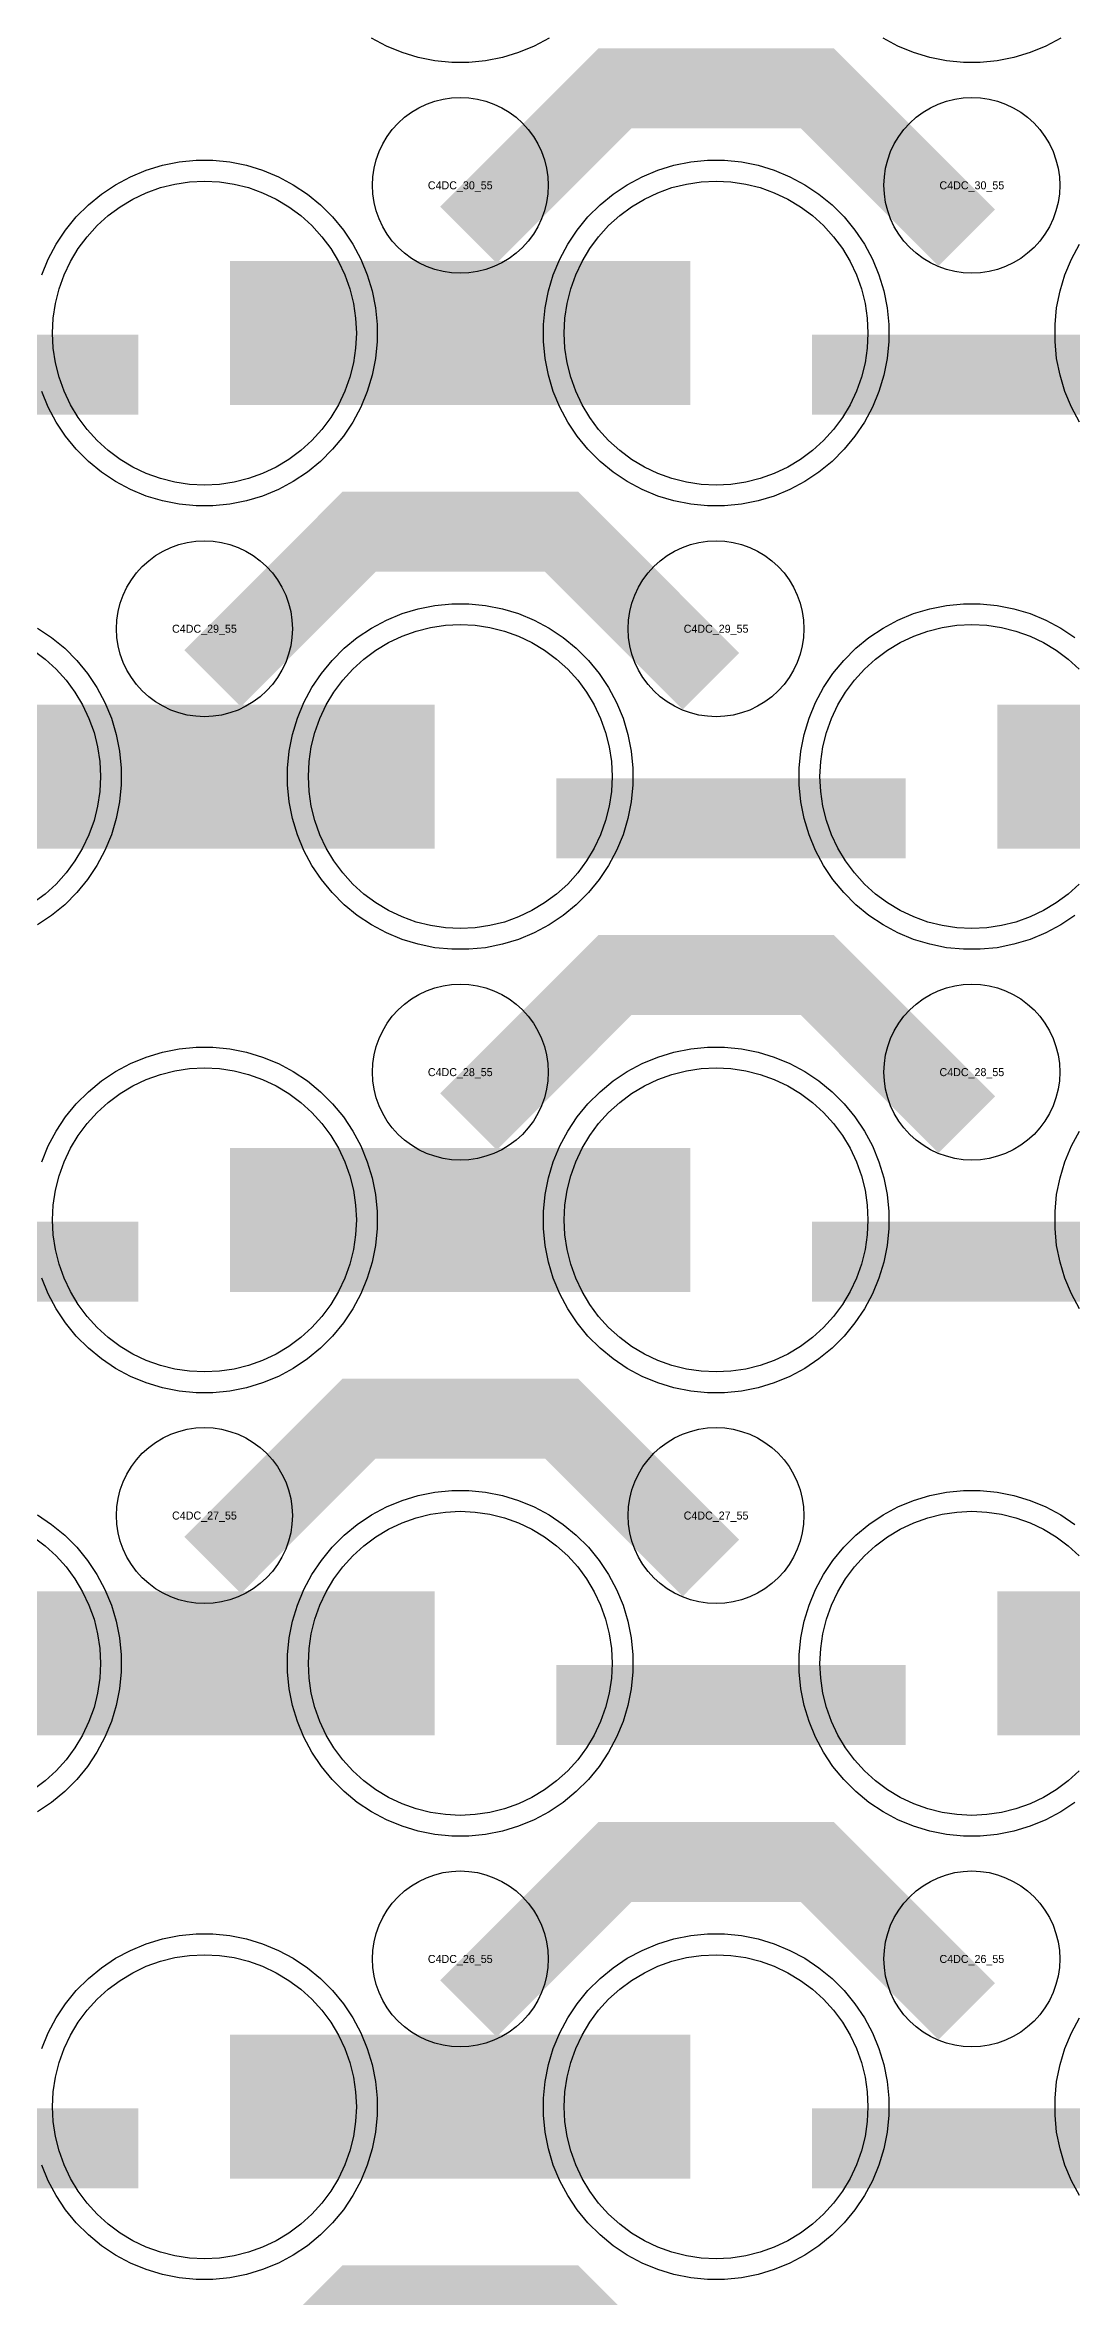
# Model space of a CAD drawing. Extents: x -11880 to 11880, y -14992 to 14992.
# Drawn here: x 5550 to 5871, y -11296 to -10593 of the extents above; entities that cross this region are included whole.
import ezdxf
from ezdxf.enums import TextEntityAlignment as Align

# ---------------------------------------------------------------- set-up
doc = ezdxf.new("R2010")
doc.units = 0
doc.header["$MEASUREMENT"] = 0
for name, color, linetype in [('GDS_775_DT_237', 138, 'CONTINUOUS'), ('RDL1_FS', 34, 'CONTINUOUS'), ('RDL_BS', 160, 'CONTINUOUS')]:
    doc.layers.add(name, color=color, linetype=linetype)

msp = doc.modelspace()

# ---------------------------------------------------------------- linework, layer by layer
at = {"layer": 'RDL1_FS', "color": 241, "true_color": 0xf7abae}
for points in [[(5600, -10730.149), (5595.343, -10729.92), (5590.732, -10729.236), (5586.209, -10728.104), (5581.819, -10726.532), (5577.605, -10724.54), (5573.605, -10722.142), (5569.86, -10719.364), (5566.406, -10716.234), (5563.276, -10712.78), (5560.498, -10709.035), (5558.1, -10705.035), (5556.108, -10700.821), (5554.536, -10696.431), (5553.404, -10691.908), (5552.72, -10687.297), (5552.491, -10682.64), (5552.72, -10677.983), (5553.404, -10673.372), (5554.536, -10668.849), (5556.108, -10664.459), (5558.1, -10660.245), (5560.498, -10656.245), (5563.276, -10652.5), (5566.406, -10649.046), (5569.86, -10645.916), (5573.605, -10643.138), (5577.605, -10640.74), (5581.819, -10638.748), (5586.209, -10637.176), (5590.732, -10636.044), (5595.343, -10635.36), (5600, -10635.131), (5604.657, -10635.36), (5609.268, -10636.044), (5613.791, -10637.176), (5618.181, -10638.748), (5622.395, -10640.74), (5626.395, -10643.138), (5630.14, -10645.916), (5633.594, -10649.046), (5636.724, -10652.5), (5639.502, -10656.245), (5641.9, -10660.245), (5643.892, -10664.459), (5645.464, -10668.849), (5646.596, -10673.372), (5647.28, -10677.983), (5647.509, -10682.64), (5647.28, -10687.297), (5646.596, -10691.908), (5645.464, -10696.431), (5643.892, -10700.821), (5641.9, -10705.035), (5639.502, -10709.035), (5636.724, -10712.78), (5633.594, -10716.234), (5630.14, -10719.364), (5626.395, -10722.142), (5622.395, -10724.54), (5618.181, -10726.532), (5613.791, -10728.104), (5609.268, -10729.236), (5604.657, -10729.92)], [(5760, -10730.149), (5755.343, -10729.92), (5750.732, -10729.236), (5746.209, -10728.104), (5741.819, -10726.532), (5737.605, -10724.54), (5733.605, -10722.142), (5729.86, -10719.364), (5726.406, -10716.234), (5723.276, -10712.78), (5720.498, -10709.035), (5718.1, -10705.035), (5716.108, -10700.821), (5714.536, -10696.431), (5713.404, -10691.908), (5712.72, -10687.297), (5712.491, -10682.64), (5712.72, -10677.983), (5713.404, -10673.372), (5714.536, -10668.849), (5716.108, -10664.459), (5718.1, -10660.245), (5720.498, -10656.245), (5723.276, -10652.5), (5726.406, -10649.046), (5729.86, -10645.916), (5733.605, -10643.138), (5737.605, -10640.74), (5741.819, -10638.748), (5746.209, -10637.176), (5750.732, -10636.044), (5755.343, -10635.36), (5760, -10635.131), (5764.657, -10635.36), (5769.268, -10636.044), (5773.791, -10637.176), (5778.181, -10638.748), (5782.395, -10640.74), (5786.395, -10643.138), (5790.14, -10645.916), (5793.594, -10649.046), (5796.724, -10652.5), (5799.502, -10656.245), (5801.9, -10660.245), (5803.892, -10664.459), (5805.464, -10668.849), (5806.596, -10673.372), (5807.28, -10677.983), (5807.509, -10682.64), (5807.28, -10687.297), (5806.596, -10691.908), (5805.464, -10696.431), (5803.892, -10700.821), (5801.9, -10705.035), (5799.502, -10709.035), (5796.724, -10712.78), (5793.594, -10716.234), (5790.14, -10719.364), (5786.395, -10722.142), (5782.395, -10724.54), (5778.181, -10726.532), (5773.791, -10728.104), (5769.268, -10729.236), (5764.657, -10729.92)], [(5600, -11007.279), (5595.343, -11007.05), (5590.732, -11006.366), (5586.209, -11005.234), (5581.819, -11003.662), (5577.605, -11001.67), (5573.605, -10999.272), (5569.86, -10996.494), (5566.406, -10993.364), (5563.276, -10989.91), (5560.498, -10986.165), (5558.1, -10982.165), (5556.108, -10977.951), (5554.536, -10973.561), (5553.404, -10969.038), (5552.72, -10964.427), (5552.491, -10959.77), (5552.72, -10955.113), (5553.404, -10950.502), (5554.536, -10945.979), (5556.108, -10941.589), (5558.1, -10937.375), (5560.498, -10933.375), (5563.276, -10929.63), (5566.406, -10926.176), (5569.86, -10923.046), (5573.605, -10920.268), (5577.605, -10917.87), (5581.819, -10915.878), (5586.209, -10914.306), (5590.732, -10913.174), (5595.343, -10912.49), (5600, -10912.261), (5604.657, -10912.49), (5609.268, -10913.174), (5613.791, -10914.306), (5618.181, -10915.878), (5622.395, -10917.87), (5626.395, -10920.268), (5630.14, -10923.046), (5633.594, -10926.176), (5636.724, -10929.63), (5639.502, -10933.375), (5641.9, -10937.375), (5643.892, -10941.589), (5645.464, -10945.979), (5646.596, -10950.502), (5647.28, -10955.113), (5647.509, -10959.77), (5647.28, -10964.427), (5646.596, -10969.038), (5645.464, -10973.561), (5643.892, -10977.951), (5641.9, -10982.165), (5639.502, -10986.165), (5636.724, -10989.91), (5633.594, -10993.364), (5630.14, -10996.494), (5626.395, -10999.272), (5622.395, -11001.67), (5618.181, -11003.662), (5613.791, -11005.234), (5609.268, -11006.366), (5604.657, -11007.05)], [(5760, -11007.279), (5755.343, -11007.05), (5750.732, -11006.366), (5746.209, -11005.234), (5741.819, -11003.662), (5737.605, -11001.67), (5733.605, -10999.272), (5729.86, -10996.494), (5726.406, -10993.364), (5723.276, -10989.91), (5720.498, -10986.165), (5718.1, -10982.165), (5716.108, -10977.951), (5714.536, -10973.561), (5713.404, -10969.038), (5712.72, -10964.427), (5712.491, -10959.77), (5712.72, -10955.113), (5713.404, -10950.502), (5714.536, -10945.979), (5716.108, -10941.589), (5718.1, -10937.375), (5720.498, -10933.375), (5723.276, -10929.63), (5726.406, -10926.176), (5729.86, -10923.046), (5733.605, -10920.268), (5737.605, -10917.87), (5741.819, -10915.878), (5746.209, -10914.306), (5750.732, -10913.174), (5755.343, -10912.49), (5760, -10912.261), (5764.657, -10912.49), (5769.268, -10913.174), (5773.791, -10914.306), (5778.181, -10915.878), (5782.395, -10917.87), (5786.395, -10920.268), (5790.14, -10923.046), (5793.594, -10926.176), (5796.724, -10929.63), (5799.502, -10933.375), (5801.9, -10937.375), (5803.892, -10941.589), (5805.464, -10945.979), (5806.596, -10950.502), (5807.28, -10955.113), (5807.509, -10959.77), (5807.28, -10964.427), (5806.596, -10969.038), (5805.464, -10973.561), (5803.892, -10977.951), (5801.9, -10982.165), (5799.502, -10986.165), (5796.724, -10989.91), (5793.594, -10993.364), (5790.14, -10996.494), (5786.395, -10999.272), (5782.395, -11001.67), (5778.181, -11003.662), (5773.791, -11005.234), (5769.268, -11006.366), (5764.657, -11007.05)], [(5680, -11145.844), (5675.343, -11145.615), (5670.732, -11144.931), (5666.209, -11143.799), (5661.819, -11142.227), (5657.605, -11140.235), (5653.605, -11137.837), (5649.86, -11135.059), (5646.406, -11131.929), (5643.276, -11128.475), (5640.498, -11124.73), (5638.1, -11120.73), (5636.108, -11116.516), (5634.536, -11112.126), (5633.404, -11107.603), (5632.72, -11102.992), (5632.491, -11098.335), (5632.72, -11093.678), (5633.404, -11089.067), (5634.536, -11084.544), (5636.108, -11080.154), (5638.1, -11075.94), (5640.498, -11071.94), (5643.276, -11068.195), (5646.406, -11064.741), (5649.86, -11061.611), (5653.605, -11058.833), (5657.605, -11056.435), (5661.819, -11054.443), (5666.209, -11052.871), (5670.732, -11051.739), (5675.343, -11051.055), (5680, -11050.826), (5684.657, -11051.055), (5689.268, -11051.739), (5693.791, -11052.871), (5698.181, -11054.443), (5702.395, -11056.435), (5706.395, -11058.833), (5710.14, -11061.611), (5713.594, -11064.741), (5716.724, -11068.195), (5719.502, -11071.94), (5721.9, -11075.94), (5723.892, -11080.154), (5725.464, -11084.544), (5726.596, -11089.067), (5727.28, -11093.678), (5727.509, -11098.335), (5727.28, -11102.992), (5726.596, -11107.603), (5725.464, -11112.126), (5723.892, -11116.516), (5721.9, -11120.73), (5719.502, -11124.73), (5716.724, -11128.475), (5713.594, -11131.929), (5710.14, -11135.059), (5706.395, -11137.837), (5702.395, -11140.235), (5698.181, -11142.227), (5693.791, -11143.799), (5689.268, -11144.931), (5684.657, -11145.615)]]:
    msp.add_lwpolyline(points, close=True, dxfattribs=at)
for points in [[(5608.002, -10682.64, 45, 45, 0), (5680.002, -10682.64, 45, 45, 0)], [(5680.002, -10682.64, 45, 45, 0), (5752.002, -10682.64, 45, 45, 0)], [(5608.002, -10959.77, 45, 45, 0), (5680.002, -10959.77, 45, 45, 0)], [(5680.002, -10959.77, 45, 45, 0), (5752.002, -10959.77, 45, 45, 0)], [(5528.002, -11098.335, 45, 45, 0), (5600.002, -11098.335, 45, 45, 0)], [(5600.002, -11098.335, 45, 45, 0), (5672.002, -11098.335, 45, 45, 0)], [(5848.002, -11098.335, 45, 45, 0), (5920.002, -11098.335, 45, 45, 0)]]:
    msp.add_lwpolyline(points, format="xyseb", dxfattribs=at)
at = {"layer": 'RDL1_FS'}
for points in [[(5680, -10868.714), (5675.343, -10868.485), (5670.732, -10867.801), (5666.209, -10866.669), (5661.819, -10865.097), (5657.605, -10863.105), (5653.605, -10860.707), (5649.86, -10857.929), (5646.406, -10854.799), (5643.276, -10851.345), (5640.498, -10847.6), (5638.1, -10843.6), (5636.108, -10839.386), (5634.536, -10834.996), (5633.404, -10830.473), (5632.72, -10825.862), (5632.491, -10821.205), (5632.72, -10816.548), (5633.404, -10811.937), (5634.536, -10807.414), (5636.108, -10803.024), (5638.1, -10798.81), (5640.498, -10794.81), (5643.276, -10791.065), (5646.406, -10787.611), (5649.86, -10784.481), (5653.605, -10781.703), (5657.605, -10779.305), (5661.819, -10777.313), (5666.209, -10775.741), (5670.732, -10774.609), (5675.343, -10773.925), (5680, -10773.696), (5684.657, -10773.925), (5689.268, -10774.609), (5693.791, -10775.741), (5698.181, -10777.313), (5702.395, -10779.305), (5706.395, -10781.703), (5710.14, -10784.481), (5713.594, -10787.611), (5716.724, -10791.065), (5719.502, -10794.81), (5721.9, -10798.81), (5723.892, -10803.024), (5725.464, -10807.414), (5726.596, -10811.937), (5727.28, -10816.548), (5727.509, -10821.205), (5727.28, -10825.862), (5726.596, -10830.473), (5725.464, -10834.996), (5723.892, -10839.386), (5721.9, -10843.6), (5719.502, -10847.6), (5716.724, -10851.345), (5713.594, -10854.799), (5710.14, -10857.929), (5706.395, -10860.707), (5702.395, -10863.105), (5698.181, -10865.097), (5693.791, -10866.669), (5689.268, -10867.801), (5684.657, -10868.485)], [(5600, -11284.409), (5595.343, -11284.18), (5590.732, -11283.496), (5586.209, -11282.364), (5581.819, -11280.792), (5577.605, -11278.8), (5573.605, -11276.402), (5569.86, -11273.624), (5566.406, -11270.494), (5563.276, -11267.04), (5560.498, -11263.295), (5558.1, -11259.295), (5556.108, -11255.081), (5554.536, -11250.691), (5553.404, -11246.168), (5552.72, -11241.557), (5552.491, -11236.9), (5552.72, -11232.243), (5553.404, -11227.632), (5554.536, -11223.109), (5556.108, -11218.719), (5558.1, -11214.505), (5560.498, -11210.505), (5563.276, -11206.76), (5566.406, -11203.306), (5569.86, -11200.176), (5573.605, -11197.398), (5577.605, -11195), (5581.819, -11193.008), (5586.209, -11191.436), (5590.732, -11190.304), (5595.343, -11189.62), (5600, -11189.391), (5604.657, -11189.62), (5609.268, -11190.304), (5613.791, -11191.436), (5618.181, -11193.008), (5622.395, -11195), (5626.395, -11197.398), (5630.14, -11200.176), (5633.594, -11203.306), (5636.724, -11206.76), (5639.502, -11210.505), (5641.9, -11214.505), (5643.892, -11218.719), (5645.464, -11223.109), (5646.596, -11227.632), (5647.28, -11232.243), (5647.509, -11236.9), (5647.28, -11241.557), (5646.596, -11246.168), (5645.464, -11250.691), (5643.892, -11255.081), (5641.9, -11259.295), (5639.502, -11263.295), (5636.724, -11267.04), (5633.594, -11270.494), (5630.14, -11273.624), (5626.395, -11276.402), (5622.395, -11278.8), (5618.181, -11280.792), (5613.791, -11282.364), (5609.268, -11283.496), (5604.657, -11284.18)], [(5760, -11284.409), (5755.343, -11284.18), (5750.732, -11283.496), (5746.209, -11282.364), (5741.819, -11280.792), (5737.605, -11278.8), (5733.605, -11276.402), (5729.86, -11273.624), (5726.406, -11270.494), (5723.276, -11267.04), (5720.498, -11263.295), (5718.1, -11259.295), (5716.108, -11255.081), (5714.536, -11250.691), (5713.404, -11246.168), (5712.72, -11241.557), (5712.491, -11236.9), (5712.72, -11232.243), (5713.404, -11227.632), (5714.536, -11223.109), (5716.108, -11218.719), (5718.1, -11214.505), (5720.498, -11210.505), (5723.276, -11206.76), (5726.406, -11203.306), (5729.86, -11200.176), (5733.605, -11197.398), (5737.605, -11195), (5741.819, -11193.008), (5746.209, -11191.436), (5750.732, -11190.304), (5755.343, -11189.62), (5760, -11189.391), (5764.657, -11189.62), (5769.268, -11190.304), (5773.791, -11191.436), (5778.181, -11193.008), (5782.395, -11195), (5786.395, -11197.398), (5790.14, -11200.176), (5793.594, -11203.306), (5796.724, -11206.76), (5799.502, -11210.505), (5801.9, -11214.505), (5803.892, -11218.719), (5805.464, -11223.109), (5806.596, -11227.632), (5807.28, -11232.243), (5807.509, -11236.9), (5807.28, -11241.557), (5806.596, -11246.168), (5805.464, -11250.691), (5803.892, -11255.081), (5801.9, -11259.295), (5799.502, -11263.295), (5796.724, -11267.04), (5793.594, -11270.494), (5790.14, -11273.624), (5786.395, -11276.402), (5782.395, -11278.8), (5778.181, -11280.792), (5773.791, -11282.364), (5769.268, -11283.496), (5764.657, -11284.18)]]:
    msp.add_lwpolyline(points, close=True, dxfattribs=at)
for points in [[(5873.594, -10854.799), (5870.14, -10857.929), (5866.395, -10860.707), (5862.395, -10863.105), (5858.181, -10865.097), (5853.791, -10866.669), (5849.268, -10867.801), (5844.657, -10868.485), (5840, -10868.714), (5835.343, -10868.485), (5830.732, -10867.801), (5826.209, -10866.669), (5821.819, -10865.097), (5817.605, -10863.105), (5813.605, -10860.707), (5809.86, -10857.929), (5806.406, -10854.799), (5803.276, -10851.345), (5800.498, -10847.6), (5798.1, -10843.6), (5796.108, -10839.386), (5794.536, -10834.996), (5793.404, -10830.473), (5792.72, -10825.862), (5792.491, -10821.205), (5792.72, -10816.548), (5793.404, -10811.937), (5794.536, -10807.414), (5796.108, -10803.024), (5798.1, -10798.81), (5800.498, -10794.81), (5803.276, -10791.065), (5806.406, -10787.611), (5809.86, -10784.481), (5813.605, -10781.703), (5817.605, -10779.305), (5821.819, -10777.313), (5826.209, -10775.741), (5830.732, -10774.609), (5835.343, -10773.925), (5840, -10773.696), (5844.657, -10773.925), (5849.268, -10774.609), (5853.791, -10775.741), (5858.181, -10777.313), (5862.395, -10779.305), (5866.395, -10781.703), (5870.14, -10784.481), (5873.594, -10787.611)], [(5546.395, -10781.703), (5550.14, -10784.481), (5553.594, -10787.611), (5556.724, -10791.065), (5559.502, -10794.81), (5561.9, -10798.81), (5563.892, -10803.024), (5565.464, -10807.414), (5566.596, -10811.937), (5567.28, -10816.548), (5567.509, -10821.205), (5567.28, -10825.862), (5566.596, -10830.473), (5565.464, -10834.996), (5563.892, -10839.386), (5561.9, -10843.6), (5559.502, -10847.6), (5556.724, -10851.345), (5553.594, -10854.799), (5550.14, -10857.929), (5546.395, -10860.707)]]:
    msp.add_lwpolyline(points, dxfattribs=at)
for points in [[(5528.002, -10821.205, 45, 45, 0), (5600.002, -10821.205, 45, 45, 0)], [(5600.002, -10821.205, 45, 45, 0), (5672.002, -10821.205, 45, 45, 0)], [(5848.002, -10821.205, 45, 45, 0), (5920.002, -10821.205, 45, 45, 0)], [(5608.002, -11236.9, 45, 45, 0), (5680.002, -11236.9, 45, 45, 0)], [(5680.002, -11236.9, 45, 45, 0), (5752.002, -11236.9, 45, 45, 0)]]:
    msp.add_lwpolyline(points, format="xyseb", dxfattribs=at)
at = {"layer": 'RDL1_FS', "color": 241, "true_color": 0xf7abae}
for points in [[(5873.594, -11131.929), (5870.14, -11135.059), (5866.395, -11137.837), (5862.395, -11140.235), (5858.181, -11142.227), (5853.791, -11143.799), (5849.268, -11144.931), (5844.657, -11145.615), (5840, -11145.844), (5835.343, -11145.615), (5830.732, -11144.931), (5826.209, -11143.799), (5821.819, -11142.227), (5817.605, -11140.235), (5813.605, -11137.837), (5809.86, -11135.059), (5806.406, -11131.929), (5803.276, -11128.475), (5800.498, -11124.73), (5798.1, -11120.73), (5796.108, -11116.516), (5794.536, -11112.126), (5793.404, -11107.603), (5792.72, -11102.992), (5792.491, -11098.335), (5792.72, -11093.678), (5793.404, -11089.067), (5794.536, -11084.544), (5796.108, -11080.154), (5798.1, -11075.94), (5800.498, -11071.94), (5803.276, -11068.195), (5806.406, -11064.741), (5809.86, -11061.611), (5813.605, -11058.833), (5817.605, -11056.435), (5821.819, -11054.443), (5826.209, -11052.871), (5830.732, -11051.739), (5835.343, -11051.055), (5840, -11050.826), (5844.657, -11051.055), (5849.268, -11051.739), (5853.791, -11052.871), (5858.181, -11054.443), (5862.395, -11056.435), (5866.395, -11058.833), (5870.14, -11061.611), (5873.594, -11064.741)], [(5546.395, -11058.833), (5550.14, -11061.611), (5553.594, -11064.741), (5556.724, -11068.195), (5559.502, -11071.94), (5561.9, -11075.94), (5563.892, -11080.154), (5565.464, -11084.544), (5566.596, -11089.067), (5567.28, -11093.678), (5567.509, -11098.335), (5567.28, -11102.992), (5566.596, -11107.603), (5565.464, -11112.126), (5563.892, -11116.516), (5561.9, -11120.73), (5559.502, -11124.73), (5556.724, -11128.475), (5553.594, -11131.929), (5550.14, -11135.059), (5546.395, -11137.837)]]:
    msp.add_lwpolyline(points, dxfattribs=at)
at = {"layer": 'RDL_BS'}
for points in [[(5707.777, -10590.463), (5703.115, -10592.955), (5698.205, -10594.986), (5693.165, -10596.517), (5687.938, -10597.563), (5682.644, -10598.08), (5677.356, -10598.08), (5672.062, -10597.563), (5666.835, -10596.517), (5661.795, -10594.986), (5656.885, -10592.955), (5652.223, -10590.463)], [(5867.777, -10590.463), (5863.115, -10592.955), (5858.205, -10594.986), (5853.165, -10596.517), (5847.938, -10597.563), (5842.644, -10598.08), (5837.356, -10598.08), (5832.062, -10597.563), (5826.835, -10596.517), (5821.795, -10594.986), (5816.885, -10592.955), (5812.223, -10590.463)], [(5872.191, -10864.641), (5867.777, -10867.588), (5863.115, -10870.08), (5858.205, -10872.111), (5853.165, -10873.642), (5847.938, -10874.688), (5842.644, -10875.205), (5837.356, -10875.205), (5832.062, -10874.688), (5826.835, -10873.642), (5821.795, -10872.111), (5816.885, -10870.08), (5812.223, -10867.588), (5807.809, -10864.641), (5803.708, -10861.279), (5799.926, -10857.497), (5796.564, -10853.396), (5793.617, -10848.982), (5791.125, -10844.32), (5789.094, -10839.41), (5787.563, -10834.37), (5786.517, -10829.143), (5786, -10823.849), (5786, -10818.561), (5786.517, -10813.267), (5787.563, -10808.04), (5789.094, -10803), (5791.125, -10798.09), (5793.617, -10793.428), (5796.564, -10789.014), (5799.926, -10784.913), (5803.708, -10781.131), (5807.809, -10777.769), (5812.223, -10774.822), (5816.885, -10772.33), (5821.795, -10770.299), (5826.835, -10768.768), (5832.062, -10767.722), (5837.356, -10767.205), (5842.644, -10767.205), (5847.938, -10767.722), (5853.165, -10768.768), (5858.205, -10770.299), (5863.115, -10772.33), (5867.777, -10774.822), (5872.191, -10777.769)], [(5547.777, -10774.822), (5552.191, -10777.769), (5556.292, -10781.131), (5560.074, -10784.913), (5563.436, -10789.014), (5566.383, -10793.428), (5568.875, -10798.09), (5570.906, -10803), (5572.437, -10808.04), (5573.483, -10813.267), (5574, -10818.561), (5574, -10823.849), (5573.483, -10829.143), (5572.437, -10834.37), (5570.906, -10839.41), (5568.875, -10844.32), (5566.383, -10848.982), (5563.436, -10853.396), (5560.074, -10857.497), (5556.292, -10861.279), (5552.191, -10864.641), (5547.777, -10867.588)], [(5549.094, -11218.695), (5551.125, -11213.785), (5553.617, -11209.123), (5556.564, -11204.709), (5559.926, -11200.608), (5563.708, -11196.826), (5567.809, -11193.464), (5572.223, -11190.517), (5576.885, -11188.025), (5581.795, -11185.994), (5586.835, -11184.463), (5592.062, -11183.417), (5597.356, -11182.9), (5602.644, -11182.9), (5607.938, -11183.417), (5613.165, -11184.463), (5618.205, -11185.994), (5623.115, -11188.025), (5627.777, -11190.517), (5632.191, -11193.464), (5636.292, -11196.826), (5640.074, -11200.608), (5643.436, -11204.709), (5646.383, -11209.123), (5648.875, -11213.785), (5650.906, -11218.695), (5652.437, -11223.735), (5653.483, -11228.962), (5654, -11234.256), (5654, -11239.544), (5653.483, -11244.838), (5652.437, -11250.065), (5650.906, -11255.105), (5648.875, -11260.015), (5646.383, -11264.677), (5643.436, -11269.091), (5640.074, -11273.192), (5636.292, -11276.974), (5632.191, -11280.336), (5627.777, -11283.283), (5623.115, -11285.775), (5618.205, -11287.806), (5613.165, -11289.337), (5607.938, -11290.383), (5602.644, -11290.9), (5597.356, -11290.9), (5592.062, -11290.383), (5586.835, -11289.337), (5581.795, -11287.806), (5576.885, -11285.775), (5572.223, -11283.283), (5567.809, -11280.336), (5563.708, -11276.974), (5559.926, -11273.192), (5556.564, -11269.091), (5553.617, -11264.677), (5551.125, -11260.015), (5549.094, -11255.105)], [(5873.617, -11264.677), (5871.125, -11260.015), (5869.094, -11255.105), (5867.563, -11250.065), (5866.517, -11244.838), (5866, -11239.544), (5866, -11234.256), (5866.517, -11228.962), (5867.563, -11223.735), (5869.094, -11218.695), (5871.125, -11213.785), (5873.617, -11209.123)]]:
    msp.add_lwpolyline(points, dxfattribs=at)
for points in [[(5682.562, -10651.954, 25, 25, 0), (5728.377, -10606.139, 25, 25, 0), (5761.93, -10606.139, 25, 25, 0)], [(5838.401, -10652.853, 25, 25, 0), (5791.687, -10606.139, 25, 25, 0), (5761.929, -10606.139, 25, 25, 0)], [(5602.562, -10790.519, 25, 25, 0), (5648.377, -10744.704, 25, 25, 0), (5681.93, -10744.704, 25, 25, 0)], [(5758.401, -10791.418, 25, 25, 0), (5711.687, -10744.704, 25, 25, 0), (5681.929, -10744.704, 25, 25, 0)], [(5710.016, -10834.218, 25, 25, 0), (5819.281, -10834.218, 25, 25, 0)], [(5682.562, -10929.084, 25, 25, 0), (5728.377, -10883.269, 25, 25, 0), (5761.93, -10883.269, 25, 25, 0)], [(5838.401, -10929.983, 25, 25, 0), (5791.687, -10883.269, 25, 25, 0), (5761.929, -10883.269, 25, 25, 0)], [(5602.562, -11067.649, 25, 25, 0), (5648.377, -11021.834, 25, 25, 0), (5681.93, -11021.834, 25, 25, 0)], [(5758.401, -11068.548, 25, 25, 0), (5711.687, -11021.834, 25, 25, 0), (5681.929, -11021.834, 25, 25, 0)], [(5682.562, -11206.214, 25, 25, 0), (5728.377, -11160.399, 25, 25, 0), (5761.93, -11160.399, 25, 25, 0)], [(5838.401, -11207.113, 25, 25, 0), (5791.687, -11160.399, 25, 25, 0), (5761.929, -11160.399, 25, 25, 0)], [(5470.016, -11249.913, 25, 25, 0), (5579.281, -11249.913, 25, 25, 0)], [(5790.016, -11249.913, 25, 25, 0), (5899.281, -11249.913, 25, 25, 0)], [(5602.562, -11344.774, 25, 25, 0), (5648.377, -11298.959, 25, 25, 0), (5681.93, -11298.959, 25, 25, 0)], [(5758.401, -11345.673, 25, 25, 0), (5711.687, -11298.959, 25, 25, 0), (5681.929, -11298.959, 25, 25, 0)]]:
    msp.add_lwpolyline(points, format="xyseb", dxfattribs=at)
for points in [[(5680, -10663.946), (5677.307, -10663.814), (5674.635, -10663.418), (5672.016, -10662.761), (5669.481, -10661.854), (5667.044, -10660.702), (5664.72, -10659.309), (5662.557, -10657.706), (5660.558, -10655.894), (5658.746, -10653.895), (5657.143, -10651.732), (5655.75, -10649.408), (5654.598, -10646.971), (5653.691, -10644.436), (5653.034, -10641.817), (5652.638, -10639.145), (5652.506, -10636.452), (5652.638, -10633.759), (5653.034, -10631.087), (5653.691, -10628.468), (5654.598, -10625.933), (5655.75, -10623.496), (5657.143, -10621.172), (5658.746, -10619.009), (5660.558, -10617.01), (5662.557, -10615.198), (5664.72, -10613.595), (5667.044, -10612.202), (5669.481, -10611.05), (5672.016, -10610.143), (5674.635, -10609.486), (5677.307, -10609.09), (5680, -10608.958), (5682.693, -10609.09), (5685.365, -10609.486), (5687.984, -10610.143), (5690.519, -10611.05), (5692.956, -10612.202), (5695.28, -10613.595), (5697.443, -10615.198), (5699.442, -10617.01), (5701.254, -10619.009), (5702.857, -10621.172), (5704.25, -10623.496), (5705.402, -10625.933), (5706.309, -10628.468), (5706.966, -10631.087), (5707.362, -10633.759), (5707.494, -10636.452), (5707.362, -10639.145), (5706.966, -10641.817), (5706.309, -10644.436), (5705.402, -10646.971), (5704.25, -10649.408), (5702.857, -10651.732), (5701.254, -10653.895), (5699.442, -10655.894), (5697.443, -10657.706), (5695.28, -10659.309), (5692.956, -10660.702), (5690.519, -10661.854), (5687.984, -10662.761), (5685.365, -10663.418), (5682.693, -10663.814)], [(5840, -10663.946), (5837.307, -10663.814), (5834.635, -10663.418), (5832.016, -10662.761), (5829.481, -10661.854), (5827.044, -10660.702), (5824.72, -10659.309), (5822.557, -10657.706), (5820.558, -10655.894), (5818.746, -10653.895), (5817.143, -10651.732), (5815.75, -10649.408), (5814.598, -10646.971), (5813.691, -10644.436), (5813.034, -10641.817), (5812.638, -10639.145), (5812.506, -10636.452), (5812.638, -10633.759), (5813.034, -10631.087), (5813.691, -10628.468), (5814.598, -10625.933), (5815.75, -10623.496), (5817.143, -10621.172), (5818.746, -10619.009), (5820.558, -10617.01), (5822.557, -10615.198), (5824.72, -10613.595), (5827.044, -10612.202), (5829.481, -10611.05), (5832.016, -10610.143), (5834.635, -10609.486), (5837.307, -10609.09), (5840, -10608.958), (5842.693, -10609.09), (5845.365, -10609.486), (5847.984, -10610.143), (5850.519, -10611.05), (5852.956, -10612.202), (5855.28, -10613.595), (5857.443, -10615.198), (5859.442, -10617.01), (5861.254, -10619.009), (5862.857, -10621.172), (5864.25, -10623.496), (5865.402, -10625.933), (5866.309, -10628.468), (5866.966, -10631.087), (5867.362, -10633.759), (5867.494, -10636.452), (5867.362, -10639.145), (5866.966, -10641.817), (5866.309, -10644.436), (5865.402, -10646.971), (5864.25, -10649.408), (5862.857, -10651.732), (5861.254, -10653.895), (5859.442, -10655.894), (5857.443, -10657.706), (5855.28, -10659.309), (5852.956, -10660.702), (5850.519, -10661.854), (5847.984, -10662.761), (5845.365, -10663.418), (5842.693, -10663.814)], [(5600, -10802.511), (5597.307, -10802.379), (5594.635, -10801.983), (5592.016, -10801.326), (5589.481, -10800.419), (5587.044, -10799.267), (5584.72, -10797.874), (5582.557, -10796.271), (5580.558, -10794.459), (5578.746, -10792.46), (5577.143, -10790.297), (5575.75, -10787.973), (5574.598, -10785.536), (5573.691, -10783.001), (5573.034, -10780.382), (5572.638, -10777.71), (5572.506, -10775.017), (5572.638, -10772.324), (5573.034, -10769.652), (5573.691, -10767.033), (5574.598, -10764.498), (5575.75, -10762.061), (5577.143, -10759.737), (5578.746, -10757.574), (5580.558, -10755.575), (5582.557, -10753.763), (5584.72, -10752.16), (5587.044, -10750.767), (5589.481, -10749.615), (5592.016, -10748.708), (5594.635, -10748.051), (5597.307, -10747.655), (5600, -10747.523), (5602.693, -10747.655), (5605.365, -10748.051), (5607.984, -10748.708), (5610.519, -10749.615), (5612.956, -10750.767), (5615.28, -10752.16), (5617.443, -10753.763), (5619.442, -10755.575), (5621.254, -10757.574), (5622.857, -10759.737), (5624.25, -10762.061), (5625.402, -10764.498), (5626.309, -10767.033), (5626.966, -10769.652), (5627.362, -10772.324), (5627.494, -10775.017), (5627.362, -10777.71), (5626.966, -10780.382), (5626.309, -10783.001), (5625.402, -10785.536), (5624.25, -10787.973), (5622.857, -10790.297), (5621.254, -10792.46), (5619.442, -10794.459), (5617.443, -10796.271), (5615.28, -10797.874), (5612.956, -10799.267), (5610.519, -10800.419), (5607.984, -10801.326), (5605.365, -10801.983), (5602.693, -10802.379)], [(5760, -10802.511), (5757.307, -10802.379), (5754.635, -10801.983), (5752.016, -10801.326), (5749.481, -10800.419), (5747.044, -10799.267), (5744.72, -10797.874), (5742.557, -10796.271), (5740.558, -10794.459), (5738.746, -10792.46), (5737.143, -10790.297), (5735.75, -10787.973), (5734.598, -10785.536), (5733.691, -10783.001), (5733.034, -10780.382), (5732.638, -10777.71), (5732.506, -10775.017), (5732.638, -10772.324), (5733.034, -10769.652), (5733.691, -10767.033), (5734.598, -10764.498), (5735.75, -10762.061), (5737.143, -10759.737), (5738.746, -10757.574), (5740.558, -10755.575), (5742.557, -10753.763), (5744.72, -10752.16), (5747.044, -10750.767), (5749.481, -10749.615), (5752.016, -10748.708), (5754.635, -10748.051), (5757.307, -10747.655), (5760, -10747.523), (5762.693, -10747.655), (5765.365, -10748.051), (5767.984, -10748.708), (5770.519, -10749.615), (5772.956, -10750.767), (5775.28, -10752.16), (5777.443, -10753.763), (5779.442, -10755.575), (5781.254, -10757.574), (5782.857, -10759.737), (5784.25, -10762.061), (5785.402, -10764.498), (5786.309, -10767.033), (5786.966, -10769.652), (5787.362, -10772.324), (5787.494, -10775.017), (5787.362, -10777.71), (5786.966, -10780.382), (5786.309, -10783.001), (5785.402, -10785.536), (5784.25, -10787.973), (5782.857, -10790.297), (5781.254, -10792.46), (5779.442, -10794.459), (5777.443, -10796.271), (5775.28, -10797.874), (5772.956, -10799.267), (5770.519, -10800.419), (5767.984, -10801.326), (5765.365, -10801.983), (5762.693, -10802.379)], [(5677.356, -10875.205), (5672.062, -10874.688), (5666.835, -10873.642), (5661.795, -10872.111), (5656.885, -10870.08), (5652.223, -10867.588), (5647.809, -10864.641), (5643.708, -10861.279), (5639.926, -10857.497), (5636.564, -10853.396), (5633.617, -10848.982), (5631.125, -10844.32), (5629.094, -10839.41), (5627.563, -10834.37), (5626.517, -10829.143), (5626, -10823.849), (5626, -10818.561), (5626.517, -10813.267), (5627.563, -10808.04), (5629.094, -10803), (5631.125, -10798.09), (5633.617, -10793.428), (5636.564, -10789.014), (5639.926, -10784.913), (5643.708, -10781.131), (5647.809, -10777.769), (5652.223, -10774.822), (5656.885, -10772.33), (5661.795, -10770.299), (5666.835, -10768.768), (5672.062, -10767.722), (5677.356, -10767.205), (5682.644, -10767.205), (5687.938, -10767.722), (5693.165, -10768.768), (5698.205, -10770.299), (5703.115, -10772.33), (5707.777, -10774.822), (5712.191, -10777.769), (5716.292, -10781.131), (5720.074, -10784.913), (5723.436, -10789.014), (5726.383, -10793.428), (5728.875, -10798.09), (5730.906, -10803), (5732.437, -10808.04), (5733.483, -10813.267), (5734, -10818.561), (5734, -10823.849), (5733.483, -10829.143), (5732.437, -10834.37), (5730.906, -10839.41), (5728.875, -10844.32), (5726.383, -10848.982), (5723.436, -10853.396), (5720.074, -10857.497), (5716.292, -10861.279), (5712.191, -10864.641), (5707.777, -10867.588), (5703.115, -10870.08), (5698.205, -10872.111), (5693.165, -10873.642), (5687.938, -10874.688), (5682.644, -10875.205)], [(5680, -10941.076), (5677.307, -10940.944), (5674.635, -10940.548), (5672.016, -10939.891), (5669.481, -10938.984), (5667.044, -10937.832), (5664.72, -10936.439), (5662.557, -10934.836), (5660.558, -10933.024), (5658.746, -10931.025), (5657.143, -10928.862), (5655.75, -10926.538), (5654.598, -10924.101), (5653.691, -10921.566), (5653.034, -10918.947), (5652.638, -10916.275), (5652.506, -10913.582), (5652.638, -10910.889), (5653.034, -10908.217), (5653.691, -10905.598), (5654.598, -10903.063), (5655.75, -10900.626), (5657.143, -10898.302), (5658.746, -10896.139), (5660.558, -10894.14), (5662.557, -10892.328), (5664.72, -10890.725), (5667.044, -10889.332), (5669.481, -10888.18), (5672.016, -10887.273), (5674.635, -10886.616), (5677.307, -10886.22), (5680, -10886.088), (5682.693, -10886.22), (5685.365, -10886.616), (5687.984, -10887.273), (5690.519, -10888.18), (5692.956, -10889.332), (5695.28, -10890.725), (5697.443, -10892.328), (5699.442, -10894.14), (5701.254, -10896.139), (5702.857, -10898.302), (5704.25, -10900.626), (5705.402, -10903.063), (5706.309, -10905.598), (5706.966, -10908.217), (5707.362, -10910.889), (5707.494, -10913.582), (5707.362, -10916.275), (5706.966, -10918.947), (5706.309, -10921.566), (5705.402, -10924.101), (5704.25, -10926.538), (5702.857, -10928.862), (5701.254, -10931.025), (5699.442, -10933.024), (5697.443, -10934.836), (5695.28, -10936.439), (5692.956, -10937.832), (5690.519, -10938.984), (5687.984, -10939.891), (5685.365, -10940.548), (5682.693, -10940.944)], [(5840, -10941.076), (5837.307, -10940.944), (5834.635, -10940.548), (5832.016, -10939.891), (5829.481, -10938.984), (5827.044, -10937.832), (5824.72, -10936.439), (5822.557, -10934.836), (5820.558, -10933.024), (5818.746, -10931.025), (5817.143, -10928.862), (5815.75, -10926.538), (5814.598, -10924.101), (5813.691, -10921.566), (5813.034, -10918.947), (5812.638, -10916.275), (5812.506, -10913.582), (5812.638, -10910.889), (5813.034, -10908.217), (5813.691, -10905.598), (5814.598, -10903.063), (5815.75, -10900.626), (5817.143, -10898.302), (5818.746, -10896.139), (5820.558, -10894.14), (5822.557, -10892.328), (5824.72, -10890.725), (5827.044, -10889.332), (5829.481, -10888.18), (5832.016, -10887.273), (5834.635, -10886.616), (5837.307, -10886.22), (5840, -10886.088), (5842.693, -10886.22), (5845.365, -10886.616), (5847.984, -10887.273), (5850.519, -10888.18), (5852.956, -10889.332), (5855.28, -10890.725), (5857.443, -10892.328), (5859.442, -10894.14), (5861.254, -10896.139), (5862.857, -10898.302), (5864.25, -10900.626), (5865.402, -10903.063), (5866.309, -10905.598), (5866.966, -10908.217), (5867.362, -10910.889), (5867.494, -10913.582), (5867.362, -10916.275), (5866.966, -10918.947), (5866.309, -10921.566), (5865.402, -10924.101), (5864.25, -10926.538), (5862.857, -10928.862), (5861.254, -10931.025), (5859.442, -10933.024), (5857.443, -10934.836), (5855.28, -10936.439), (5852.956, -10937.832), (5850.519, -10938.984), (5847.984, -10939.891), (5845.365, -10940.548), (5842.693, -10940.944)], [(5600, -11079.641), (5597.307, -11079.509), (5594.635, -11079.113), (5592.016, -11078.456), (5589.481, -11077.549), (5587.044, -11076.397), (5584.72, -11075.004), (5582.557, -11073.401), (5580.558, -11071.589), (5578.746, -11069.59), (5577.143, -11067.427), (5575.75, -11065.103), (5574.598, -11062.666), (5573.691, -11060.131), (5573.034, -11057.512), (5572.638, -11054.84), (5572.506, -11052.147), (5572.638, -11049.454), (5573.034, -11046.782), (5573.691, -11044.163), (5574.598, -11041.628), (5575.75, -11039.191), (5577.143, -11036.867), (5578.746, -11034.704), (5580.558, -11032.705), (5582.557, -11030.893), (5584.72, -11029.29), (5587.044, -11027.897), (5589.481, -11026.745), (5592.016, -11025.838), (5594.635, -11025.181), (5597.307, -11024.785), (5600, -11024.653), (5602.693, -11024.785), (5605.365, -11025.181), (5607.984, -11025.838), (5610.519, -11026.745), (5612.956, -11027.897), (5615.28, -11029.29), (5617.443, -11030.893), (5619.442, -11032.705), (5621.254, -11034.704), (5622.857, -11036.867), (5624.25, -11039.191), (5625.402, -11041.628), (5626.309, -11044.163), (5626.966, -11046.782), (5627.362, -11049.454), (5627.494, -11052.147), (5627.362, -11054.84), (5626.966, -11057.512), (5626.309, -11060.131), (5625.402, -11062.666), (5624.25, -11065.103), (5622.857, -11067.427), (5621.254, -11069.59), (5619.442, -11071.589), (5617.443, -11073.401), (5615.28, -11075.004), (5612.956, -11076.397), (5610.519, -11077.549), (5607.984, -11078.456), (5605.365, -11079.113), (5602.693, -11079.509)], [(5760, -11079.641), (5757.307, -11079.509), (5754.635, -11079.113), (5752.016, -11078.456), (5749.481, -11077.549), (5747.044, -11076.397), (5744.72, -11075.004), (5742.557, -11073.401), (5740.558, -11071.589), (5738.746, -11069.59), (5737.143, -11067.427), (5735.75, -11065.103), (5734.598, -11062.666), (5733.691, -11060.131), (5733.034, -11057.512), (5732.638, -11054.84), (5732.506, -11052.147), (5732.638, -11049.454), (5733.034, -11046.782), (5733.691, -11044.163), (5734.598, -11041.628), (5735.75, -11039.191), (5737.143, -11036.867), (5738.746, -11034.704), (5740.558, -11032.705), (5742.557, -11030.893), (5744.72, -11029.29), (5747.044, -11027.897), (5749.481, -11026.745), (5752.016, -11025.838), (5754.635, -11025.181), (5757.307, -11024.785), (5760, -11024.653), (5762.693, -11024.785), (5765.365, -11025.181), (5767.984, -11025.838), (5770.519, -11026.745), (5772.956, -11027.897), (5775.28, -11029.29), (5777.443, -11030.893), (5779.442, -11032.705), (5781.254, -11034.704), (5782.857, -11036.867), (5784.25, -11039.191), (5785.402, -11041.628), (5786.309, -11044.163), (5786.966, -11046.782), (5787.362, -11049.454), (5787.494, -11052.147), (5787.362, -11054.84), (5786.966, -11057.512), (5786.309, -11060.131), (5785.402, -11062.666), (5784.25, -11065.103), (5782.857, -11067.427), (5781.254, -11069.59), (5779.442, -11071.589), (5777.443, -11073.401), (5775.28, -11075.004), (5772.956, -11076.397), (5770.519, -11077.549), (5767.984, -11078.456), (5765.365, -11079.113), (5762.693, -11079.509)], [(5680, -11218.206), (5677.307, -11218.074), (5674.635, -11217.678), (5672.016, -11217.021), (5669.481, -11216.114), (5667.044, -11214.962), (5664.72, -11213.569), (5662.557, -11211.966), (5660.558, -11210.154), (5658.746, -11208.155), (5657.143, -11205.992), (5655.75, -11203.668), (5654.598, -11201.231), (5653.691, -11198.696), (5653.034, -11196.077), (5652.638, -11193.405), (5652.506, -11190.712), (5652.638, -11188.019), (5653.034, -11185.347), (5653.691, -11182.728), (5654.598, -11180.193), (5655.75, -11177.756), (5657.143, -11175.432), (5658.746, -11173.269), (5660.558, -11171.27), (5662.557, -11169.458), (5664.72, -11167.855), (5667.044, -11166.462), (5669.481, -11165.31), (5672.016, -11164.403), (5674.635, -11163.746), (5677.307, -11163.35), (5680, -11163.218), (5682.693, -11163.35), (5685.365, -11163.746), (5687.984, -11164.403), (5690.519, -11165.31), (5692.956, -11166.462), (5695.28, -11167.855), (5697.443, -11169.458), (5699.442, -11171.27), (5701.254, -11173.269), (5702.857, -11175.432), (5704.25, -11177.756), (5705.402, -11180.193), (5706.309, -11182.728), (5706.966, -11185.347), (5707.362, -11188.019), (5707.494, -11190.712), (5707.362, -11193.405), (5706.966, -11196.077), (5706.309, -11198.696), (5705.402, -11201.231), (5704.25, -11203.668), (5702.857, -11205.992), (5701.254, -11208.155), (5699.442, -11210.154), (5697.443, -11211.966), (5695.28, -11213.569), (5692.956, -11214.962), (5690.519, -11216.114), (5687.984, -11217.021), (5685.365, -11217.678), (5682.693, -11218.074)], [(5840, -11218.206), (5837.307, -11218.074), (5834.635, -11217.678), (5832.016, -11217.021), (5829.481, -11216.114), (5827.044, -11214.962), (5824.72, -11213.569), (5822.557, -11211.966), (5820.558, -11210.154), (5818.746, -11208.155), (5817.143, -11205.992), (5815.75, -11203.668), (5814.598, -11201.231), (5813.691, -11198.696), (5813.034, -11196.077), (5812.638, -11193.405), (5812.506, -11190.712), (5812.638, -11188.019), (5813.034, -11185.347), (5813.691, -11182.728), (5814.598, -11180.193), (5815.75, -11177.756), (5817.143, -11175.432), (5818.746, -11173.269), (5820.558, -11171.27), (5822.557, -11169.458), (5824.72, -11167.855), (5827.044, -11166.462), (5829.481, -11165.31), (5832.016, -11164.403), (5834.635, -11163.746), (5837.307, -11163.35), (5840, -11163.218), (5842.693, -11163.35), (5845.365, -11163.746), (5847.984, -11164.403), (5850.519, -11165.31), (5852.956, -11166.462), (5855.28, -11167.855), (5857.443, -11169.458), (5859.442, -11171.27), (5861.254, -11173.269), (5862.857, -11175.432), (5864.25, -11177.756), (5865.402, -11180.193), (5866.309, -11182.728), (5866.966, -11185.347), (5867.362, -11188.019), (5867.494, -11190.712), (5867.362, -11193.405), (5866.966, -11196.077), (5866.309, -11198.696), (5865.402, -11201.231), (5864.25, -11203.668), (5862.857, -11205.992), (5861.254, -11208.155), (5859.442, -11210.154), (5857.443, -11211.966), (5855.28, -11213.569), (5852.956, -11214.962), (5850.519, -11216.114), (5847.984, -11217.021), (5845.365, -11217.678), (5842.693, -11218.074)], [(5757.356, -11290.9), (5752.062, -11290.383), (5746.835, -11289.337), (5741.795, -11287.806), (5736.885, -11285.775), (5732.223, -11283.283), (5727.809, -11280.336), (5723.708, -11276.974), (5719.926, -11273.192), (5716.564, -11269.091), (5713.617, -11264.677), (5711.125, -11260.015), (5709.094, -11255.105), (5707.563, -11250.065), (5706.517, -11244.838), (5706, -11239.544), (5706, -11234.256), (5706.517, -11228.962), (5707.563, -11223.735), (5709.094, -11218.695), (5711.125, -11213.785), (5713.617, -11209.123), (5716.564, -11204.709), (5719.926, -11200.608), (5723.708, -11196.826), (5727.809, -11193.464), (5732.223, -11190.517), (5736.885, -11188.025), (5741.795, -11185.994), (5746.835, -11184.463), (5752.062, -11183.417), (5757.356, -11182.9), (5762.644, -11182.9), (5767.938, -11183.417), (5773.165, -11184.463), (5778.205, -11185.994), (5783.115, -11188.025), (5787.777, -11190.517), (5792.191, -11193.464), (5796.292, -11196.826), (5800.074, -11200.608), (5803.436, -11204.709), (5806.383, -11209.123), (5808.875, -11213.785), (5810.906, -11218.695), (5812.437, -11223.735), (5813.483, -11228.962), (5814, -11234.256), (5814, -11239.544), (5813.483, -11244.838), (5812.437, -11250.065), (5810.906, -11255.105), (5808.875, -11260.015), (5806.383, -11264.677), (5803.436, -11269.091), (5800.074, -11273.192), (5796.292, -11276.974), (5792.191, -11280.336), (5787.777, -11283.283), (5783.115, -11285.775), (5778.205, -11287.806), (5773.165, -11289.337), (5767.938, -11290.383), (5762.644, -11290.9)]]:
    msp.add_lwpolyline(points, close=True, dxfattribs=at)
at = {"layer": 'RDL_BS', "color": 241, "true_color": 0xf7abae}
for points in [[(5549.094, -10664.435), (5551.125, -10659.525), (5553.617, -10654.863), (5556.564, -10650.449), (5559.926, -10646.348), (5563.708, -10642.566), (5567.809, -10639.204), (5572.223, -10636.257), (5576.885, -10633.765), (5581.795, -10631.734), (5586.835, -10630.203), (5592.062, -10629.157), (5597.356, -10628.64), (5602.644, -10628.64), (5607.938, -10629.157), (5613.165, -10630.203), (5618.205, -10631.734), (5623.115, -10633.765), (5627.777, -10636.257), (5632.191, -10639.204), (5636.292, -10642.566), (5640.074, -10646.348), (5643.436, -10650.449), (5646.383, -10654.863), (5648.875, -10659.525), (5650.906, -10664.435), (5652.437, -10669.475), (5653.483, -10674.702), (5654, -10679.996), (5654, -10685.284), (5653.483, -10690.578), (5652.437, -10695.805), (5650.906, -10700.845), (5648.875, -10705.755), (5646.383, -10710.417), (5643.436, -10714.831), (5640.074, -10718.932), (5636.292, -10722.714), (5632.191, -10726.076), (5627.777, -10729.023), (5623.115, -10731.515), (5618.205, -10733.546), (5613.165, -10735.077), (5607.938, -10736.123), (5602.644, -10736.64), (5597.356, -10736.64), (5592.062, -10736.123), (5586.835, -10735.077), (5581.795, -10733.546), (5576.885, -10731.515), (5572.223, -10729.023), (5567.809, -10726.076), (5563.708, -10722.714), (5559.926, -10718.932), (5556.564, -10714.831), (5553.617, -10710.417), (5551.125, -10705.755), (5549.094, -10700.845)], [(5873.617, -10710.417), (5871.125, -10705.755), (5869.094, -10700.845), (5867.563, -10695.805), (5866.517, -10690.578), (5866, -10685.284), (5866, -10679.996), (5866.517, -10674.702), (5867.563, -10669.475), (5869.094, -10664.435), (5871.125, -10659.525), (5873.617, -10654.863)], [(5549.094, -10941.565), (5551.125, -10936.655), (5553.617, -10931.993), (5556.564, -10927.579), (5559.926, -10923.478), (5563.708, -10919.696), (5567.809, -10916.334), (5572.223, -10913.387), (5576.885, -10910.895), (5581.795, -10908.864), (5586.835, -10907.333), (5592.062, -10906.287), (5597.356, -10905.77), (5602.644, -10905.77), (5607.938, -10906.287), (5613.165, -10907.333), (5618.205, -10908.864), (5623.115, -10910.895), (5627.777, -10913.387), (5632.191, -10916.334), (5636.292, -10919.696), (5640.074, -10923.478), (5643.436, -10927.579), (5646.383, -10931.993), (5648.875, -10936.655), (5650.906, -10941.565), (5652.437, -10946.605), (5653.483, -10951.832), (5654, -10957.126), (5654, -10962.414), (5653.483, -10967.708), (5652.437, -10972.935), (5650.906, -10977.975), (5648.875, -10982.885), (5646.383, -10987.547), (5643.436, -10991.961), (5640.074, -10996.062), (5636.292, -10999.844), (5632.191, -11003.206), (5627.777, -11006.153), (5623.115, -11008.645), (5618.205, -11010.676), (5613.165, -11012.207), (5607.938, -11013.253), (5602.644, -11013.77), (5597.356, -11013.77), (5592.062, -11013.253), (5586.835, -11012.207), (5581.795, -11010.676), (5576.885, -11008.645), (5572.223, -11006.153), (5567.809, -11003.206), (5563.708, -10999.844), (5559.926, -10996.062), (5556.564, -10991.961), (5553.617, -10987.547), (5551.125, -10982.885), (5549.094, -10977.975)], [(5873.617, -10987.547), (5871.125, -10982.885), (5869.094, -10977.975), (5867.563, -10972.935), (5866.517, -10967.708), (5866, -10962.414), (5866, -10957.126), (5866.517, -10951.832), (5867.563, -10946.605), (5869.094, -10941.565), (5871.125, -10936.655), (5873.617, -10931.993)], [(5872.191, -11141.771), (5867.777, -11144.718), (5863.115, -11147.21), (5858.205, -11149.241), (5853.165, -11150.772), (5847.938, -11151.818), (5842.644, -11152.335), (5837.356, -11152.335), (5832.062, -11151.818), (5826.835, -11150.772), (5821.795, -11149.241), (5816.885, -11147.21), (5812.223, -11144.718), (5807.809, -11141.771), (5803.708, -11138.409), (5799.926, -11134.627), (5796.564, -11130.526), (5793.617, -11126.112), (5791.125, -11121.45), (5789.094, -11116.54), (5787.563, -11111.5), (5786.517, -11106.273), (5786, -11100.979), (5786, -11095.691), (5786.517, -11090.397), (5787.563, -11085.17), (5789.094, -11080.13), (5791.125, -11075.22), (5793.617, -11070.558), (5796.564, -11066.144), (5799.926, -11062.043), (5803.708, -11058.261), (5807.809, -11054.899), (5812.223, -11051.952), (5816.885, -11049.46), (5821.795, -11047.429), (5826.835, -11045.898), (5832.062, -11044.852), (5837.356, -11044.335), (5842.644, -11044.335), (5847.938, -11044.852), (5853.165, -11045.898), (5858.205, -11047.429), (5863.115, -11049.46), (5867.777, -11051.952), (5872.191, -11054.899)], [(5547.777, -11051.952), (5552.191, -11054.899), (5556.292, -11058.261), (5560.074, -11062.043), (5563.436, -11066.144), (5566.383, -11070.558), (5568.875, -11075.22), (5570.906, -11080.13), (5572.437, -11085.17), (5573.483, -11090.397), (5574, -11095.691), (5574, -11100.979), (5573.483, -11106.273), (5572.437, -11111.5), (5570.906, -11116.54), (5568.875, -11121.45), (5566.383, -11126.112), (5563.436, -11130.526), (5560.074, -11134.627), (5556.292, -11138.409), (5552.191, -11141.771), (5547.777, -11144.718)]]:
    msp.add_lwpolyline(points, dxfattribs=at)
for points in [[(5757.356, -10736.64), (5752.062, -10736.123), (5746.835, -10735.077), (5741.795, -10733.546), (5736.885, -10731.515), (5732.223, -10729.023), (5727.809, -10726.076), (5723.708, -10722.714), (5719.926, -10718.932), (5716.564, -10714.831), (5713.617, -10710.417), (5711.125, -10705.755), (5709.094, -10700.845), (5707.563, -10695.805), (5706.517, -10690.578), (5706, -10685.284), (5706, -10679.996), (5706.517, -10674.702), (5707.563, -10669.475), (5709.094, -10664.435), (5711.125, -10659.525), (5713.617, -10654.863), (5716.564, -10650.449), (5719.926, -10646.348), (5723.708, -10642.566), (5727.809, -10639.204), (5732.223, -10636.257), (5736.885, -10633.765), (5741.795, -10631.734), (5746.835, -10630.203), (5752.062, -10629.157), (5757.356, -10628.64), (5762.644, -10628.64), (5767.938, -10629.157), (5773.165, -10630.203), (5778.205, -10631.734), (5783.115, -10633.765), (5787.777, -10636.257), (5792.191, -10639.204), (5796.292, -10642.566), (5800.074, -10646.348), (5803.436, -10650.449), (5806.383, -10654.863), (5808.875, -10659.525), (5810.906, -10664.435), (5812.437, -10669.475), (5813.483, -10674.702), (5814, -10679.996), (5814, -10685.284), (5813.483, -10690.578), (5812.437, -10695.805), (5810.906, -10700.845), (5808.875, -10705.755), (5806.383, -10710.417), (5803.436, -10714.831), (5800.074, -10718.932), (5796.292, -10722.714), (5792.191, -10726.076), (5787.777, -10729.023), (5783.115, -10731.515), (5778.205, -10733.546), (5773.165, -10735.077), (5767.938, -10736.123), (5762.644, -10736.64)], [(5757.356, -11013.77), (5752.062, -11013.253), (5746.835, -11012.207), (5741.795, -11010.676), (5736.885, -11008.645), (5732.223, -11006.153), (5727.809, -11003.206), (5723.708, -10999.844), (5719.926, -10996.062), (5716.564, -10991.961), (5713.617, -10987.547), (5711.125, -10982.885), (5709.094, -10977.975), (5707.563, -10972.935), (5706.517, -10967.708), (5706, -10962.414), (5706, -10957.126), (5706.517, -10951.832), (5707.563, -10946.605), (5709.094, -10941.565), (5711.125, -10936.655), (5713.617, -10931.993), (5716.564, -10927.579), (5719.926, -10923.478), (5723.708, -10919.696), (5727.809, -10916.334), (5732.223, -10913.387), (5736.885, -10910.895), (5741.795, -10908.864), (5746.835, -10907.333), (5752.062, -10906.287), (5757.356, -10905.77), (5762.644, -10905.77), (5767.938, -10906.287), (5773.165, -10907.333), (5778.205, -10908.864), (5783.115, -10910.895), (5787.777, -10913.387), (5792.191, -10916.334), (5796.292, -10919.696), (5800.074, -10923.478), (5803.436, -10927.579), (5806.383, -10931.993), (5808.875, -10936.655), (5810.906, -10941.565), (5812.437, -10946.605), (5813.483, -10951.832), (5814, -10957.126), (5814, -10962.414), (5813.483, -10967.708), (5812.437, -10972.935), (5810.906, -10977.975), (5808.875, -10982.885), (5806.383, -10987.547), (5803.436, -10991.961), (5800.074, -10996.062), (5796.292, -10999.844), (5792.191, -11003.206), (5787.777, -11006.153), (5783.115, -11008.645), (5778.205, -11010.676), (5773.165, -11012.207), (5767.938, -11013.253), (5762.644, -11013.77)], [(5677.356, -11152.335), (5672.062, -11151.818), (5666.835, -11150.772), (5661.795, -11149.241), (5656.885, -11147.21), (5652.223, -11144.718), (5647.809, -11141.771), (5643.708, -11138.409), (5639.926, -11134.627), (5636.564, -11130.526), (5633.617, -11126.112), (5631.125, -11121.45), (5629.094, -11116.54), (5627.563, -11111.5), (5626.517, -11106.273), (5626, -11100.979), (5626, -11095.691), (5626.517, -11090.397), (5627.563, -11085.17), (5629.094, -11080.13), (5631.125, -11075.22), (5633.617, -11070.558), (5636.564, -11066.144), (5639.926, -11062.043), (5643.708, -11058.261), (5647.809, -11054.899), (5652.223, -11051.952), (5656.885, -11049.46), (5661.795, -11047.429), (5666.835, -11045.898), (5672.062, -11044.852), (5677.356, -11044.335), (5682.644, -11044.335), (5687.938, -11044.852), (5693.165, -11045.898), (5698.205, -11047.429), (5703.115, -11049.46), (5707.777, -11051.952), (5712.191, -11054.899), (5716.292, -11058.261), (5720.074, -11062.043), (5723.436, -11066.144), (5726.383, -11070.558), (5728.875, -11075.22), (5730.906, -11080.13), (5732.437, -11085.17), (5733.483, -11090.397), (5734, -11095.691), (5734, -11100.979), (5733.483, -11106.273), (5732.437, -11111.5), (5730.906, -11116.54), (5728.875, -11121.45), (5726.383, -11126.112), (5723.436, -11130.526), (5720.074, -11134.627), (5716.292, -11138.409), (5712.191, -11141.771), (5707.777, -11144.718), (5703.115, -11147.21), (5698.205, -11149.241), (5693.165, -11150.772), (5687.938, -11151.818), (5682.644, -11152.335)]]:
    msp.add_lwpolyline(points, close=True, dxfattribs=at)
for points in [[(5470.016, -10695.653, 25, 25, 0), (5579.281, -10695.653, 25, 25, 0)], [(5790.016, -10695.653, 25, 25, 0), (5899.281, -10695.653, 25, 25, 0)], [(5470.016, -10972.783, 25, 25, 0), (5579.281, -10972.783, 25, 25, 0)], [(5790.016, -10972.783, 25, 25, 0), (5899.281, -10972.783, 25, 25, 0)], [(5710.016, -11111.348, 25, 25, 0), (5819.281, -11111.348, 25, 25, 0)]]:
    msp.add_lwpolyline(points, format="xyseb", dxfattribs=at)

# ---------------------------------------------------------------- texts
at = {"layer": 'GDS_775_DT_237'}
for s, p in [('C4DC_30_55', (5680, -10636.452)), ('C4DC_30_55', (5680, -10636.452)), ('C4DC_30_55', (5840, -10636.452)), ('C4DC_30_55', (5840, -10636.452)), ('C4DC_29_55', (5600, -10775.017)), ('C4DC_29_55', (5600, -10775.017)), ('C4DC_29_55', (5760, -10775.017)), ('C4DC_29_55', (5760, -10775.017)), ('C4DC_28_55', (5680, -10913.582)), ('C4DC_28_55', (5680, -10913.582)), ('C4DC_28_55', (5840, -10913.582)), ('C4DC_28_55', (5840, -10913.582)), ('C4DC_27_55', (5600, -11052.147)), ('C4DC_27_55', (5600, -11052.147)), ('C4DC_27_55', (5760, -11052.147)), ('C4DC_27_55', (5760, -11052.147)), ('C4DC_26_55', (5680, -11190.712)), ('C4DC_26_55', (5680, -11190.712)), ('C4DC_26_55', (5840, -11190.712)), ('C4DC_26_55', (5840, -11190.712))]:
    msp.add_text(s, height=2.5, dxfattribs=at).set_placement(p, align=Align.MIDDLE_CENTER)

doc.saveas('drawing.dxf')
